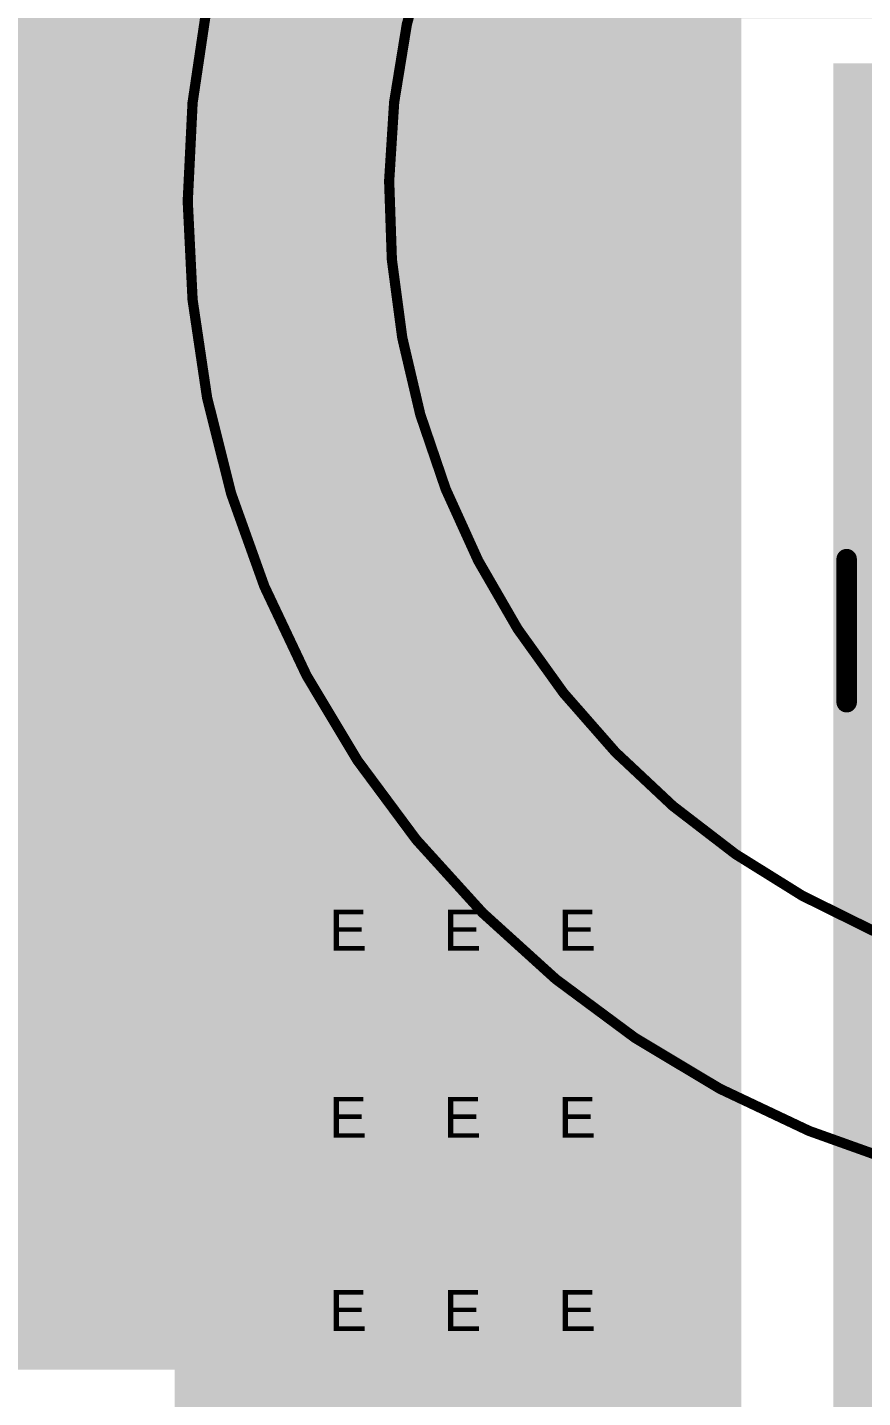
# Model space of a CAD drawing. Header units: inches. Extents: x 68 to 568, y 3 to 460.
# Drawn here: x 183.79 to 194.16, y 297.57 to 314.59 of the extents above; entities that cross this region are included whole.
import ezdxf

# ---------------------------------------------------------------- set-up
doc = ezdxf.new("R2010")
doc.units = ezdxf.units.IN
for name, color, linetype in [('Bottom Layer', 5, 'Continuous'), ('Bottom Solder', 6, 'Continuous'), ('Drill Drawing', 1, 'Continuous'), ('Layer 1', 16, 'Continuous'), ('Layer 2', 76, 'Continuous'), ('Top Layer', 1, 'Continuous'), ('Top Overlay', 2, 'Continuous'), ('Top Solder', 216, 'Continuous'), ('Via Holes', 16, 'Continuous')]:
    doc.layers.add(name, color=color, linetype=linetype)
doc.styles.add('Arial', font='', dxfattribs={"height": 0.2})
doc.styles.get('Arial').set_extended_font_data('Arial')

# ---------------------------------------------------------------- blocks, each defined once
blk = doc.blocks.new('KN151M45025_30A_607')
at = {"layer": 'Top Overlay'}
for points in [[(12.419838, 0, 0.127, 0.127, 1), (-12.579858, 0, 0.127, 0.127, 1)], [(4.301489999999999, -4.318000000000001, 0.127, 0.127, 1), (4.42849, -4.318000000000001, 0.127, 0.127, 1)], [(6.07949, -4.318000000000001, 0.127, 0.127, 1), (6.20649, -4.318000000000001, 0.127, 0.127, 1)]]:
    blk.add_lwpolyline(points, format="xyseb", close=True, dxfattribs=at)
for points in [[(0.04445762, 9.99744, 0.127, 0.127, -228.200389399901), (-0.13080492, 9.999979999999999, 0.127, 0.127, 0)], [(6.14299, -4.318000000000001, 0.254, 0.254, 0), (4.36499, -4.318000000000001, 0.254, 0.254, 0)]]:
    blk.add_lwpolyline(points, format="xyseb", dxfattribs=at)

msp = doc.modelspace()

# ---------------------------------------------------------------- hatches: boundary and pattern name
at = {"layer": 'Bottom Layer'}
for points in [[(185.6232, 287.8328), (192.659, 287.8328), (192.659, 328.1933999999999), (185.6232, 328.1933999999999)], [(188.214, 263.51165992), (192.659, 263.51165992), (192.659, 315.087), (188.214, 315.087)], [(193.802, 287.8328), (213.3346, 287.8328), (213.3346, 314.1472), (193.802, 314.1472)]]:
    msp.add_hatch(color=5, dxfattribs=at).paths.add_polyline_path(points)
h = msp.add_hatch(color=5, dxfattribs=at)
edge = h.paths.add_edge_path()
edge.add_arc((187.7568, 303.4284), 0.2999994, 0, 360)
h = msp.add_hatch(color=5, dxfattribs=at)
edge = h.paths.add_edge_path()
edge.add_arc((189.1792, 303.4284), 0.2999994, 0, 360)
h = msp.add_hatch(color=5, dxfattribs=at)
edge = h.paths.add_edge_path()
edge.add_arc((190.6016, 303.4284), 0.2999994, 0, 360)
h = msp.add_hatch(color=5, dxfattribs=at)
edge = h.paths.add_edge_path()
edge.add_arc((187.7568, 301.10400028), 0.2999994, 0, 360)
h = msp.add_hatch(color=5, dxfattribs=at)
edge = h.paths.add_edge_path()
edge.add_arc((189.1792, 301.10400028), 0.2999994, 0, 360)
h = msp.add_hatch(color=5, dxfattribs=at)
edge = h.paths.add_edge_path()
edge.add_arc((190.6016, 301.10400028), 0.2999994, 0, 360)
h = msp.add_hatch(color=5, dxfattribs=at)
edge = h.paths.add_edge_path()
edge.add_arc((187.7568, 298.704), 0.2999994, 0, 360)
h = msp.add_hatch(color=5, dxfattribs=at)
edge = h.paths.add_edge_path()
edge.add_arc((189.1792, 298.704), 0.2999994, 0, 360)
h = msp.add_hatch(color=5, dxfattribs=at)
edge = h.paths.add_edge_path()
edge.add_arc((190.6016, 298.704), 0.2999994, 0, 360)
at = {"layer": 'Bottom Solder'}
h = msp.add_hatch(color=6, dxfattribs=at)
edge = h.paths.add_edge_path()
edge.add_arc((187.7568, 303.4284), 0.4015993999999999, 0, 360)
h = msp.add_hatch(color=6, dxfattribs=at)
edge = h.paths.add_edge_path()
edge.add_arc((189.1792, 303.4284), 0.4015993999999999, 0, 360)
h = msp.add_hatch(color=6, dxfattribs=at)
edge = h.paths.add_edge_path()
edge.add_arc((190.6016, 303.4284), 0.4015993999999999, 0, 360)
h = msp.add_hatch(color=6, dxfattribs=at)
edge = h.paths.add_edge_path()
edge.add_arc((187.7568, 301.10400028), 0.4015993999999999, 0, 360)
h = msp.add_hatch(color=6, dxfattribs=at)
edge = h.paths.add_edge_path()
edge.add_arc((189.1792, 301.10400028), 0.4015993999999999, 0, 360)
h = msp.add_hatch(color=6, dxfattribs=at)
edge = h.paths.add_edge_path()
edge.add_arc((190.6016, 301.10400028), 0.4015993999999999, 0, 360)
h = msp.add_hatch(color=6, dxfattribs=at)
edge = h.paths.add_edge_path()
edge.add_arc((187.7568, 298.704), 0.4015993999999999, 0, 360)
h = msp.add_hatch(color=6, dxfattribs=at)
edge = h.paths.add_edge_path()
edge.add_arc((189.1792, 298.704), 0.4015993999999999, 0, 360)
h = msp.add_hatch(color=6, dxfattribs=at)
edge = h.paths.add_edge_path()
edge.add_arc((190.6016, 298.704), 0.4015993999999999, 0, 360)
at = {"layer": 'Layer 1'}
h = msp.add_hatch(color=16, dxfattribs=at)
edge = h.paths.add_edge_path()
edge.add_arc((187.7568, 303.4284), 0.2999994, 0, 360)
h = msp.add_hatch(color=16, dxfattribs=at)
edge = h.paths.add_edge_path()
edge.add_arc((189.1792, 303.4284), 0.2999994, 0, 360)
h = msp.add_hatch(color=16, dxfattribs=at)
edge = h.paths.add_edge_path()
edge.add_arc((190.6016, 303.4284), 0.2999994, 0, 360)
h = msp.add_hatch(color=16, dxfattribs=at)
edge = h.paths.add_edge_path()
edge.add_arc((187.7568, 301.10400028), 0.2999994, 0, 360)
h = msp.add_hatch(color=16, dxfattribs=at)
edge = h.paths.add_edge_path()
edge.add_arc((189.1792, 301.10400028), 0.2999994, 0, 360)
h = msp.add_hatch(color=16, dxfattribs=at)
edge = h.paths.add_edge_path()
edge.add_arc((190.6016, 301.10400028), 0.2999994, 0, 360)
h = msp.add_hatch(color=16, dxfattribs=at)
edge = h.paths.add_edge_path()
edge.add_arc((187.7568, 298.704), 0.2999994, 0, 360)
h = msp.add_hatch(color=16, dxfattribs=at)
edge = h.paths.add_edge_path()
edge.add_arc((189.1792, 298.704), 0.2999994, 0, 360)
h = msp.add_hatch(color=16, dxfattribs=at)
edge = h.paths.add_edge_path()
edge.add_arc((190.6016, 298.704), 0.2999994, 0, 360)
at = {"layer": 'Layer 2'}
h = msp.add_hatch(color=76, dxfattribs=at)
edge = h.paths.add_edge_path()
edge.add_arc((187.7568, 303.4284), 0.2999994, 0, 360)
h = msp.add_hatch(color=76, dxfattribs=at)
edge = h.paths.add_edge_path()
edge.add_arc((189.1792, 303.4284), 0.2999994, 0, 360)
h = msp.add_hatch(color=76, dxfattribs=at)
edge = h.paths.add_edge_path()
edge.add_arc((190.6016, 303.4284), 0.2999994, 0, 360)
h = msp.add_hatch(color=76, dxfattribs=at)
edge = h.paths.add_edge_path()
edge.add_arc((187.7568, 301.10400028), 0.2999994, 0, 360)
h = msp.add_hatch(color=76, dxfattribs=at)
edge = h.paths.add_edge_path()
edge.add_arc((189.1792, 301.10400028), 0.2999994, 0, 360)
h = msp.add_hatch(color=76, dxfattribs=at)
edge = h.paths.add_edge_path()
edge.add_arc((190.6016, 301.10400028), 0.2999994, 0, 360)
h = msp.add_hatch(color=76, dxfattribs=at)
edge = h.paths.add_edge_path()
edge.add_arc((187.7568, 298.704), 0.2999994, 0, 360)
h = msp.add_hatch(color=76, dxfattribs=at)
edge = h.paths.add_edge_path()
edge.add_arc((189.1792, 298.704), 0.2999994, 0, 360)
h = msp.add_hatch(color=76, dxfattribs=at)
edge = h.paths.add_edge_path()
edge.add_arc((190.6016, 298.704), 0.2999994, 0, 360)
at = {"layer": 'Top Layer'}
msp.add_hatch(color=1, dxfattribs=at).paths.add_polyline_path([(219.202, 314.706), (192.659, 314.706), (192.659, 297.9166), (167.259, 297.9166), (167.259, 302.5394), (170.5864, 302.5394), (170.5864, 313.3344), (183.4388, 313.3344), (183.4388, 325.7804), (183.4388, 325.78068448), (219.202, 325.78068448)])
h = msp.add_hatch(color=1, dxfattribs=at)
edge = h.paths.add_edge_path()
edge.add_arc((187.7568, 303.4284), 0.2999994, 0, 360)
h = msp.add_hatch(color=1, dxfattribs=at)
edge = h.paths.add_edge_path()
edge.add_arc((189.1792, 303.4284), 0.2999994, 0, 360)
h = msp.add_hatch(color=1, dxfattribs=at)
edge = h.paths.add_edge_path()
edge.add_arc((190.6016, 303.4284), 0.2999994, 0, 360)
h = msp.add_hatch(color=1, dxfattribs=at)
edge = h.paths.add_edge_path()
edge.add_arc((187.7568, 301.10400028), 0.2999994, 0, 360)
h = msp.add_hatch(color=1, dxfattribs=at)
edge = h.paths.add_edge_path()
edge.add_arc((189.1792, 301.10400028), 0.2999994, 0, 360)
h = msp.add_hatch(color=1, dxfattribs=at)
edge = h.paths.add_edge_path()
edge.add_arc((190.6016, 301.10400028), 0.2999994, 0, 360)
h = msp.add_hatch(color=1, dxfattribs=at)
edge = h.paths.add_edge_path()
edge.add_arc((187.7568, 298.704), 0.2999994, 0, 360)
h = msp.add_hatch(color=1, dxfattribs=at)
edge = h.paths.add_edge_path()
edge.add_arc((189.1792, 298.704), 0.2999994, 0, 360)
h = msp.add_hatch(color=1, dxfattribs=at)
edge = h.paths.add_edge_path()
edge.add_arc((190.6016, 298.704), 0.2999994, 0, 360)
at = {"layer": 'Top Solder'}
h = msp.add_hatch(color=216, dxfattribs=at)
edge = h.paths.add_edge_path()
edge.add_arc((187.7568, 303.4284), 0.4015993999999999, 0, 360)
h = msp.add_hatch(color=216, dxfattribs=at)
edge = h.paths.add_edge_path()
edge.add_arc((189.1792, 303.4284), 0.4015993999999999, 0, 360)
h = msp.add_hatch(color=216, dxfattribs=at)
edge = h.paths.add_edge_path()
edge.add_arc((190.6016, 303.4284), 0.4015993999999999, 0, 360)
h = msp.add_hatch(color=216, dxfattribs=at)
edge = h.paths.add_edge_path()
edge.add_arc((187.7568, 301.10400028), 0.4015993999999999, 0, 360)
h = msp.add_hatch(color=216, dxfattribs=at)
edge = h.paths.add_edge_path()
edge.add_arc((189.1792, 301.10400028), 0.4015993999999999, 0, 360)
h = msp.add_hatch(color=216, dxfattribs=at)
edge = h.paths.add_edge_path()
edge.add_arc((190.6016, 301.10400028), 0.4015993999999999, 0, 360)
h = msp.add_hatch(color=216, dxfattribs=at)
edge = h.paths.add_edge_path()
edge.add_arc((187.7568, 298.704), 0.4015993999999999, 0, 360)
h = msp.add_hatch(color=216, dxfattribs=at)
edge = h.paths.add_edge_path()
edge.add_arc((189.1792, 298.704), 0.4015993999999999, 0, 360)
h = msp.add_hatch(color=216, dxfattribs=at)
edge = h.paths.add_edge_path()
edge.add_arc((190.6016, 298.704), 0.4015993999999999, 0, 360)
at = {"layer": 'Via Holes'}
h = msp.add_hatch(color=7, dxfattribs=at)
edge = h.paths.add_edge_path()
edge.add_arc((187.7568, 303.4284), 0.1499997, 0, 360)
h = msp.add_hatch(color=7, dxfattribs=at)
edge = h.paths.add_edge_path()
edge.add_arc((189.1792, 303.4284), 0.1499997, 0, 360)
h = msp.add_hatch(color=7, dxfattribs=at)
edge = h.paths.add_edge_path()
edge.add_arc((190.6016, 303.4284), 0.1499997, 0, 360)
h = msp.add_hatch(color=7, dxfattribs=at)
edge = h.paths.add_edge_path()
edge.add_arc((187.7568, 301.10400028), 0.1499997, 0, 360)
h = msp.add_hatch(color=7, dxfattribs=at)
edge = h.paths.add_edge_path()
edge.add_arc((189.1792, 301.10400028), 0.1499997, 0, 360)
h = msp.add_hatch(color=7, dxfattribs=at)
edge = h.paths.add_edge_path()
edge.add_arc((190.6016, 301.10400028), 0.1499997, 0, 360)
h = msp.add_hatch(color=7, dxfattribs=at)
edge = h.paths.add_edge_path()
edge.add_arc((187.7568, 298.704), 0.1499997, 0, 360)
h = msp.add_hatch(color=7, dxfattribs=at)
edge = h.paths.add_edge_path()
edge.add_arc((189.1792, 298.704), 0.1499997, 0, 360)
h = msp.add_hatch(color=7, dxfattribs=at)
edge = h.paths.add_edge_path()
edge.add_arc((190.6016, 298.704), 0.1499997, 0, 360)

# ---------------------------------------------------------------- block references
at = {"rotation": 270}
msp.add_blockref('KN151M45025_30A_607', (198.2843888, 312.35183656), dxfattribs=at)

# ---------------------------------------------------------------- texts
at = {"layer": 'Drill Drawing', "style": 'Arial'}
for p in [(187.5367217, 303.12368382), (188.9591217, 303.12368382), (190.3815217, 303.12368382), (187.5367217, 300.7992841), (188.9591217, 300.7992841), (190.3815217, 300.7992841), (187.5367217, 298.39928382), (188.9591217, 298.39928382), (190.3815217, 298.39928382)]:
    msp.add_text('E', height=0.508, dxfattribs=at).set_placement(p)

doc.saveas('drawing.dxf')
